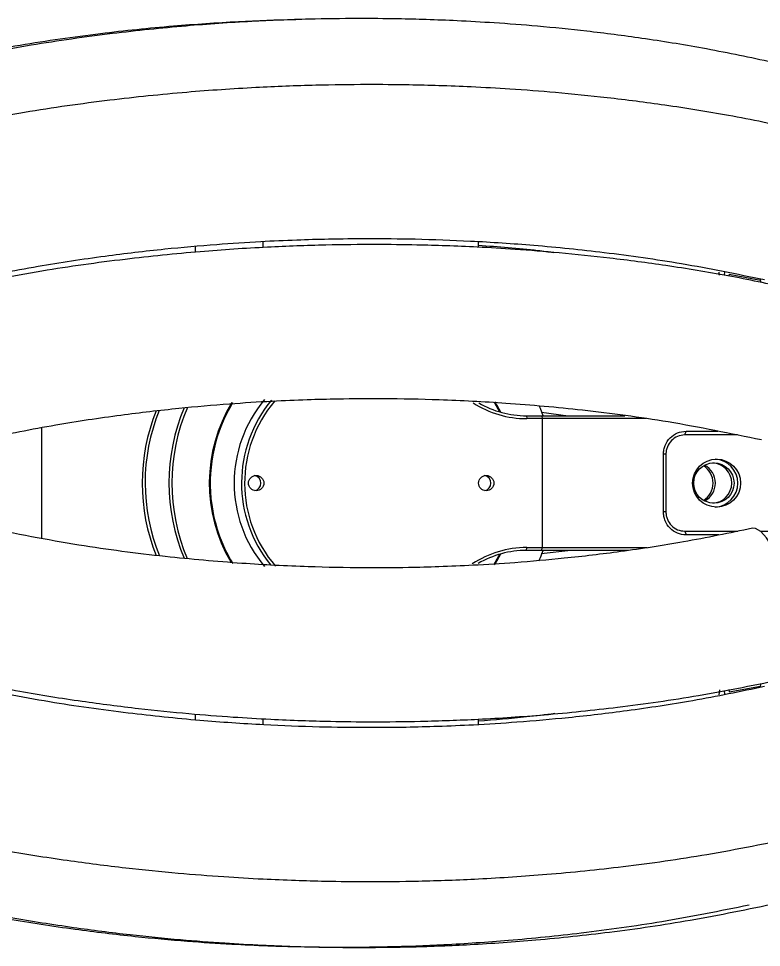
# Model space of a CAD drawing. Header units: millimetres. Extents: x 15 to 1184, y 5 to 836.
# Drawn here: x 704.12 to 719.58, y 505.44 to 524.75 of the extents above; entities that cross this region are included whole.
import ezdxf

# ---------------------------------------------------------------- set-up
doc = ezdxf.new("R2010")
doc.units = ezdxf.units.MM
doc.layers.get('0').update_dxf_attribs({"lineweight": 18})

msp = doc.modelspace()

# ---------------------------------------------------------------- linework, layer by layer
at = {"color": 7, "linetype": 'Continuous', "lineweight": 25}
for p, q in [((707.804, 519.8951), (707.804, 520.019)), ((709.2053, 520.1202), (709.2053, 519.9922)), ((713.6925, 519.9986), (713.6925, 520.1167)), ((718.7051, 519.4143), (718.6977, 519.4787)), ((718.8084, 519.4867), (718.8031, 519.417)), ((718.9038, 519.4378), (718.8995, 519.4003)), ((718.9038, 519.4378), (719.5585, 519.3152)), ((719.5623, 519.2659), (719.5564, 519.3425)), ((714.6901, 516.4942), (714.6947, 516.4342)), ((714.6901, 516.4942), (715.0069, 516.4942)), ((714.9996, 516.5677), (715.5562, 516.4942)), ((715.0069, 516.4942), (715.018, 516.4342)), ((715.0069, 516.4942), (716.7379, 516.4942)), ((715.018, 516.4342), (714.6947, 516.4342)), ((715.018, 516.4342), (715.018, 513.7542)), ((717.1772, 516.4342), (715.018, 516.4342)), ((704.6056, 513.949), (704.6056, 516.2478)), ((717.9815, 516.0942), (718.0083, 516.1726)), ((719.0785, 516.0942), (717.9815, 516.0942)), ((718.0083, 516.1726), (718.6708, 516.1726)), ((717.5393, 514.4942), (717.5393, 515.6942)), ((717.5908, 515.6942), (717.5393, 515.6942)), ((717.5908, 515.6942), (717.5908, 514.4942)), ((717.5908, 514.4942), (717.5393, 514.4942)), ((717.9815, 514.0942), (718.0083, 514.0158)), ((717.9815, 514.0942), (719.0865, 514.0942)), ((718.6896, 514.0158), (718.0083, 514.0158)), ((719.5601, 514.0942), (722.8828, 514.0942)), ((714.6901, 513.6942), (714.6947, 513.7542)), ((715.0069, 513.6942), (714.6901, 513.6942)), ((714.6947, 513.7542), (715.018, 513.7542)), ((715.6107, 513.6942), (714.9989, 513.6206)), ((715.0069, 513.6942), (715.018, 513.7542)), ((716.8112, 513.6942), (715.0069, 513.6942)), ((715.018, 513.7542), (717.1995, 513.7542)), ((718.9038, 510.7506), (719.5585, 510.8732)), ((719.5564, 510.8457), (719.5628, 510.9291)), ((718.6966, 510.6932), (718.709, 510.7937)), ((718.8023, 510.7816), (718.8087, 510.6989)), ((718.8981, 510.8001), (718.9038, 510.7506)), ((707.804, 510.1676), (707.804, 510.2915)), ((709.2053, 510.1938), (709.2053, 510.0682)), ((713.6925, 510.0705), (713.6925, 510.1858))]:
    msp.add_line(p, q, dxfattribs=at)
for points in [[(714.0156, 516.7766), (714.0248, 516.7617), (714.1302, 516.5747)], [(714.1565, 516.5672), (714.082, 516.7042), (714.0344, 516.7842)], [(715.0375, 516.4942), (714.9789, 516.6424), (714.9539, 516.7009)], [(719.8066, 513.7592), (719.6853, 513.956), (719.5662, 514.0891), (719.4551, 514.1521), (719.3906, 514.1543)], [(714.1302, 513.6138), (714.103, 513.5626), (714.0089, 513.4009)], [(714.0274, 513.3929), (714.082, 513.4842), (714.1565, 513.6213)], [(714.95, 513.4787), (714.9789, 513.5461), (715.0375, 513.6942)]]:
    msp.add_lwpolyline(points, dxfattribs=at)
for centre, radius in [((718.6444, 515.0933), 0.499), ((718.5876, 515.0945), 0.4196), ((709.0667, 515.0939), 0.1597), ((713.8524, 515.0939), 0.1597)]:
    msp.add_circle(centre, radius, dxfattribs=at)
for centre, radius, start, end in [((711.2626, 515.0942), 4.0108, 156.99108, 202.94958), ((711.3245, 515.0942), 4.0108, 156.89604, 203.04566), ((711.3192, 515.0942), 3.2279, 148.73113, 210.4664), ((711.3185, 515.0944), 3.2073, 148.70287, 185.68091), ((711.3155, 515.0942), 2.7059, 140.10427, 219.89573), ((711.4685, 515.0942), 2.7057, 140.32205, 219.15096), ((711.4727, 515.0942), 2.6455, 139.79891, 220.77066), ((714.695, 518.484), 2.0498, 237.0481, 269.99104), ((714.6903, 518.4838), 1.9895, 240.04451, 269.99456), ((710.706, 515.0942), 4.0109, 157.98356, 202.04015), ((710.7679, 515.0942), 4.0109, 157.87261, 202.16678), ((718.5393, 515.0942), 0.4201, 273.3133, 86.6867), ((718.586, 515.0949), 0.4993, 359.91761, 86.6212), ((718.1524, 515.0945), 0.4202, 359.96396, 58.75911), ((718.1988, 515.0945), 0.4201, 359.96088, 62.39704), ((709.0043, 515.0942), 0.1601, 281.3142, 78.6858), ((713.7899, 515.0942), 0.1601, 281.3142, 78.6858), ((718.1524, 515.094), 0.4202, 301.24089, 0.03604), ((718.1988, 515.0939), 0.4201, 297.60296, 0.03912), ((718.586, 515.0935), 0.4993, 273.3788, 0.08239), ((711.3173, 515.0935), 3.206, 185.66684, 211.39121), ((714.695, 511.7047), 2.0495, 90.00645, 123.50639), ((714.6903, 511.7046), 1.9896, 90.00556, 120.39311)]:
    msp.add_arc(centre, radius, start, end, dxfattribs=at)
for points, knots in [([(709.8923, 524.7287), (709.8887, 524.7287), (709.4896, 524.7244), (708.6388, 524.6858), (707.2853, 524.5979), (705.7697, 524.4395), (704.099, 524.2032), (702.9534, 523.9701), (702.3533, 523.848)], [0, 0, 0, 0, 0.0105255, 1.1841164, 2.5313335, 4.0511089, 5.7418975, 7.6017401, 7.6017401, 7.6017401, 7.6017401]), ([(719.7158, 523.8628), (719.2624, 523.9578), (718.3967, 524.1391), (717.134, 524.341), (715.987, 524.4899), (714.9608, 524.5934), (714.0607, 524.6626), (713.2902, 524.706), (712.6231, 524.7324), (711.9345, 524.7496), (711.1205, 524.7562), (710.106, 524.7426), (708.9147, 524.696), (707.5497, 524.602), (706.0178, 524.4423), (704.3264, 524.2045), (703.1639, 523.9719), (702.5553, 523.8502)], [0, 0, 0, 0, 1.4273859, 2.7249516, 3.8916628, 4.9265939, 5.8290106, 6.5983862, 7.2343786, 7.8220009, 8.6520642, 9.6577804, 10.8387059, 12.1939111, 13.7218586, 15.4203201, 17.2864294, 17.2864294, 17.2864294, 17.2864294]), ([(720.3235, 522.4525), (719.848, 522.5514), (718.9402, 522.7401), (717.6161, 522.9505), (716.4134, 523.1056), (715.3373, 523.2134), (714.3935, 523.2856), (713.5856, 523.3309), (712.8861, 523.3584), (712.164, 523.3763), (711.3104, 523.3833), (710.2466, 523.3692), (708.9974, 523.3207), (707.5661, 523.2229), (705.9597, 523.0567), (704.186, 522.8089), (702.9668, 522.5666), (702.3285, 522.4398)], [0, 0, 0, 0, 1.4961827, 2.8564966, 4.0797591, 5.164932, 6.1111995, 6.9179787, 7.5848913, 8.2011382, 9.0716464, 10.1263524, 11.3647768, 12.7859176, 14.3881167, 16.1689652, 18.1253516, 18.1253516, 18.1253516, 18.1253516]), ([(702.9947, 519.3099), (703.5047, 519.4122), (704.4727, 519.6064), (705.8684, 519.8148), (707.1105, 519.962), (708.1922, 520.0584), (709.1076, 520.118), (709.8815, 520.1531), (710.6219, 520.1742), (711.4426, 520.1833), (712.4289, 520.173), (713.5825, 520.1311), (714.8978, 520.0438), (716.3647, 519.893), (717.9727, 519.6667), (719.067, 519.4434), (719.6391, 519.3266)], [0, 0, 0, 0, 1.5636624, 2.9682493, 4.2098356, 5.2855741, 6.1935548, 6.9326046, 7.5849352, 8.3927842, 9.3714107, 10.5199015, 11.836615, 13.3189401, 14.9631422, 16.7643682, 16.7643682, 16.7643682, 16.7643682]), ([(720.1399, 519.1488), (719.721, 519.2372), (718.8814, 519.4145), (717.6372, 519.6159), (716.4663, 519.7712), (715.4184, 519.8798), (714.4992, 519.9532), (713.7123, 519.9999), (713.0308, 520.0288), (712.3272, 520.0484), (711.4954, 520.0575), (710.4585, 520.0465), (709.2408, 520.002), (707.8453, 519.9092), (706.2788, 519.749), (704.5488, 519.5082), (703.3599, 519.2709), (702.7374, 519.1466)], [0, 0, 0, 0, 1.3195908, 2.6453174, 3.8375314, 4.8951581, 5.8173745, 6.6036021, 7.2534701, 7.8541276, 8.7026162, 9.7305945, 10.937626, 12.3228005, 13.8846423, 15.6210807, 17.5295904, 17.5295904, 17.5295904, 17.5295904]), ([(713.6925, 520.0391), (714.1049, 520.0107), (714.6272, 519.9747), (715.1444, 519.9044), (715.2531, 519.8896)], [0, 0, 0, 0, 1.2386128, 1.5681919, 1.5681919, 1.5681919, 1.5681919]), ([(703.4076, 516.0175), (703.9031, 516.1174), (704.8434, 516.307), (706.1998, 516.5091), (707.4069, 516.651), (708.458, 516.7431), (709.3475, 516.7993), (710.0995, 516.8317), (710.8685, 516.8518), (711.7852, 516.8578), (712.9511, 516.8348), (714.336, 516.7635), (715.9276, 516.6186), (717.7118, 516.3812), (718.9333, 516.1305), (719.5772, 515.9983)], [0, 0, 0, 0, 1.5191895, 2.8835385, 4.089446, 5.1342282, 6.0160405, 6.7337188, 7.3675299, 8.2995659, 9.4573045, 10.8391734, 12.4421067, 14.2610422, 16.288667, 16.288667, 16.288667, 16.288667]), ([(717.5393, 515.6942), (717.5411, 515.7255), (717.5446, 515.7882), (717.5816, 515.9087), (717.6685, 516.0411), (717.8247, 516.1512), (717.947, 516.1654), (718.0083, 516.1726)], [0, 0, 0, 0, 0.09210141, 0.184364, 0.36896153, 0.55518635, 0.74255329, 0.74255329, 0.74255329, 0.74255329]), ([(717.9815, 516.0942), (717.9305, 516.0882), (717.8288, 516.0763), (717.6986, 515.9845), (717.626, 515.8737), (717.5952, 515.7729), (717.5922, 515.7204), (717.5908, 515.6942)], [0, 0, 0, 0, 0.15708807, 0.31282991, 0.46664779, 0.54335638, 0.61987356, 0.61987356, 0.61987356, 0.61987356]), ([(718.0083, 514.0158), (717.947, 514.023), (717.8247, 514.0373), (717.6685, 514.1473), (717.5816, 514.2798), (717.5446, 514.4002), (717.5411, 514.4629), (717.5393, 514.4942)], [0, 0, 0, 0, 0.18736694, 0.37359176, 0.55818929, 0.65045188, 0.74255329, 0.74255329, 0.74255329, 0.74255329]), ([(717.5908, 514.4942), (717.5922, 514.468), (717.5952, 514.4156), (717.626, 514.3148), (717.6986, 514.2039), (717.8288, 514.1121), (717.9305, 514.1002), (717.9815, 514.0942)], [0, 0, 0, 0, 0.07651718, 0.15322577, 0.30704365, 0.46278549, 0.61987356, 0.61987356, 0.61987356, 0.61987356]), ([(719.3909, 514.1543), (718.9155, 514.0557), (718.0132, 513.8686), (716.7019, 513.6695), (715.5297, 513.5299), (714.5045, 513.4395), (713.634, 513.3844), (712.8958, 513.3527), (712.1387, 513.3331), (711.2332, 513.3274), (710.0772, 513.3502), (708.6979, 513.4207), (707.1038, 513.5632), (705.3062, 513.7962), (704.0628, 514.0417), (703.4073, 514.171)], [0, 0, 0, 0, 1.4993632, 2.8461742, 4.0368207, 5.0685469, 5.9394083, 6.6481357, 7.2745886, 8.1961048, 9.3408677, 10.7075354, 12.2932728, 14.0931888, 16.0999734, 16.0999734, 16.0999734, 16.0999734]), ([(702.7378, 511.0419), (703.2066, 510.9466), (704.1019, 510.7647), (705.4, 510.5604), (706.5754, 510.4087), (707.6238, 510.3023), (708.5408, 510.2304), (709.324, 510.1845), (710.001, 510.156), (710.6989, 510.1367), (711.5226, 510.1275), (712.5467, 510.1382), (713.7459, 510.1819), (715.1153, 510.2733), (716.6461, 510.4316), (718.3296, 510.67), (719.4777, 510.9057), (720.0789, 511.0292)], [0, 0, 0, 0, 1.4393122, 2.7486633, 3.9265125, 4.9716141, 5.8830345, 6.660123, 7.3024597, 7.8963126, 8.7352604, 9.7517444, 10.9453944, 12.3153962, 13.8604289, 15.5786796, 17.4680549, 17.4680549, 17.4680549, 17.4680549]), ([(719.6391, 510.8619), (719.1439, 510.7598), (718.2038, 510.5659), (716.8379, 510.3595), (715.617, 510.2149), (714.5494, 510.1212), (713.643, 510.064), (712.8744, 510.0311), (712.1369, 510.0121), (711.3169, 510.0054), (710.3284, 510.0186), (709.1681, 510.0638), (707.8397, 510.1547), (706.3508, 510.3089), (704.7101, 510.5379), (703.5837, 510.7616), (702.9947, 510.8786)], [0, 0, 0, 0, 1.5613419, 2.9638004, 4.2036175, 5.2779334, 6.1847342, 6.9227087, 7.5749819, 8.3831546, 9.3622056, 10.5114255, 11.8293681, 13.3135613, 14.9602698, 16.7643775, 16.7643775, 16.7643775, 16.7643775]), ([(715.2811, 510.3003), (715.0834, 510.2762), (714.5555, 510.2117), (714.0245, 510.1701), (713.6925, 510.1441)], [0, 0, 0, 0, 0.5980058, 1.5964967, 1.5964967, 1.5964967, 1.5964967]), ([(702.3285, 507.7488), (702.8151, 507.6504), (703.7443, 507.4625), (705.0914, 507.2516), (706.3111, 507.0951), (707.399, 506.9853), (708.3506, 506.911), (709.1633, 506.8637), (709.8659, 506.8343), (710.5901, 506.8144), (711.4448, 506.805), (712.5075, 506.8161), (713.7518, 506.8613), (715.1728, 506.9557), (716.7612, 507.1191), (718.508, 507.3653), (719.6996, 507.6086), (720.3235, 507.736)], [0, 0, 0, 0, 1.4933077, 2.851884, 4.0740842, 5.1585824, 6.104387, 6.9108073, 7.5773979, 8.1936708, 9.064292, 10.1191454, 11.3578282, 12.7794644, 14.3826299, 16.1653583, 18.1253433, 18.1253433, 18.1253433, 18.1253433]), ([(702.3537, 506.3403), (702.8671, 506.2348), (703.8401, 506.0348), (705.2439, 505.8202), (706.4924, 505.6689), (707.5799, 505.5701), (708.5009, 505.509), (709.2804, 505.4731), (710.0272, 505.4514), (710.8567, 505.4421), (711.8563, 505.4525), (713.0303, 505.4953), (714.3762, 505.5848), (715.8888, 505.7396), (717.5623, 505.9729), (718.7164, 506.2033), (719.321, 506.3239)], [0, 0, 0, 0, 1.6021304, 3.036525, 4.3014281, 5.3955395, 6.3179781, 7.0682021, 7.730593, 8.5509313, 9.54475, 10.7117164, 12.0511495, 13.5619627, 15.2426588, 17.0914507, 17.0914507, 17.0914507, 17.0914507]), ([(702.5549, 506.3384), (703.0246, 506.2429), (703.9213, 506.0604), (705.2217, 505.8566), (706.399, 505.7062), (707.4489, 505.6014), (708.3672, 505.5312), (709.1514, 505.487), (709.8292, 505.4601), (710.5279, 505.4426), (711.3521, 505.4357), (712.377, 505.4494), (713.5768, 505.4967), (714.9468, 505.5925), (716.4777, 505.7556), (718.1606, 505.9991), (719.3081, 506.238), (719.909, 506.363)], [0, 0, 0, 0, 1.4415959, 2.7525752, 3.9316549, 4.9777447, 5.8900017, 6.6678264, 7.3108265, 7.9050628, 8.7445394, 9.761735, 10.9562725, 12.3273173, 13.8734875, 15.5928232, 17.4829266, 17.4829266, 17.4829266, 17.4829266])]:
    msp.add_open_spline(points, degree=3, knots=knots, dxfattribs=at)

doc.saveas('drawing.dxf')
